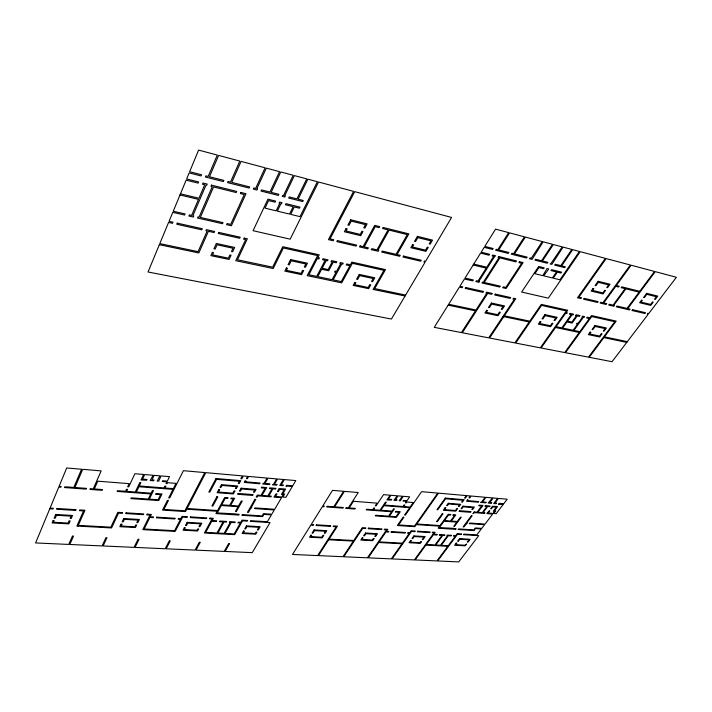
<?xml version="1.0" encoding="UTF-8"?>
<svg xmlns="http://www.w3.org/2000/svg" width="712" height="712" viewBox="0 0 712 712"><rect width="100%" height="100%" fill="white"/><g stroke="black" fill="none" stroke-linecap="round" stroke-linejoin="round"><path stroke-width="1.07" d="M77.937 526.106L84.959 510.246L79.744 509.917L79.424 510.664L83.544 510.922L76.86 526.043L111.57 527.939L118.539 513.112L122.268 513.343L122.606 512.622L117.827 512.32L110.867 527.174L78.258 525.376M639.759 291.306L654.542 271.459L631.117 265.22L616.387 285.494L619.235 286.197L618.621 287.043L615.764 286.34L603.705 302.938L606.775 303.65L606.179 304.478L600.154 303.072L600.75 302.244L602.939 302.751L630.351 265.015L606.161 258.581L578.883 297.127L581.579 297.758L580.974 298.595L577.494 297.785L605.369 258.367L580.236 251.683L548.311 298.15L521.62 292.053L538.699 266.466L544.208 267.837L543.603 268.736L538.948 267.587L534.863 273.702L542.829 275.642L547.03 268.54L548.774 268.976L543.674 275.847L552.396 277.965L556.508 271.94L550.972 270.56L551.577 269.67L561.617 272.162L561.012 273.052L557.336 272.144L553.233 278.17L559.943 279.798L579.408 251.461L572.671 249.663L561.643 265.834L565.319 266.76L564.705 267.659L554.657 265.122L555.262 264.223L560.807 265.62L571.834 249.44L563.058 247.108L551.853 264.41L550.109 263.974L551.213 263.2L562.213 246.877L553.375 244.528L542.402 260.966L547.893 262.354L547.288 263.262L534.943 260.147L535.549 259.23L541.547 260.752L552.512 244.296L543.167 241.813L532.06 259.426L529.461 258.767L530.066 257.851L531.357 258.171L542.295 241.582L525.34 237.069L514.464 253.899L527.165 257.112L526.56 258.038L511.252 254.175L511.857 253.241L513.574 253.677L524.45 236.829L509.561 232.868L498.729 249.921L508.884 252.484L508.279 253.428L495.614 250.232L496.211 249.28L497.822 249.69L508.644 232.619L495.561 229.139L484.792 246.397L493.176 248.515L492.579 249.467L484.196 247.349L481.187 252.173L489.633 254.273L489.037 255.216L480.591 253.125L465.016 278.072L473.4 279.994L472.83 280.911L464.447 278.988L459.934 286.224L462.72 286.847L462.15 287.755L459.365 287.132L448.676 304.255L475.99 309.996L486.803 293.237L485.913 293.033L486.483 292.151L492.339 293.451L491.769 294.341L487.684 293.433L462.293 332.753L488.708 337.862L514.349 299.36L512.916 299.04L513.494 298.177L515.773 298.684L504.354 315.817L529.773 321.157L541.289 304.38L567.722 310.272L566.138 312.524L567.304 312.782L566.716 313.609L565.551 313.351L556.125 326.692L561.839 327.894L571.273 314.615L569.342 314.188L569.929 313.36L573.552 314.161L572.964 314.98L572.065 314.784L567.535 321.148L571.896 322.091L576.426 315.745L575.572 315.558L576.15 314.74L579.995 315.585L579.408 316.404L577.209 315.923L572.092 323.07L566.957 321.966L562.622 328.054L573.124 330.261L577.468 324.227L576.409 323.996L576.996 323.186L578.055 323.417L582.594 317.107L581.989 316.974L582.576 316.155L584.659 316.618L584.071 317.436L583.368 317.276L573.899 330.421L579.835 331.676L589.322 318.593L586.635 317.997L587.222 317.187L589.91 317.783L591.503 315.576L616.174 321.085L604.452 336.838L627.281 341.635M329.06 539.153L353.793 540.506L362.31 527.708L365.932 527.939L365.514 528.562L362.684 528.384L343.78 556.757L367.428 557.816L386.589 529.879L384.168 529.728L384.587 529.114L387.782 529.319L386.411 531.312L388.877 531.463L388.449 532.069L385.993 531.917L379.14 541.894L402.422 543.176L409.356 533.35L407.567 533.244L407.985 532.638L409.783 532.754L411.171 530.787L415.301 531.045L414.873 531.65L411.492 531.437L392.081 558.92L414.384 559.917L434 532.852L432.166 532.736L432.602 532.14L435.157 532.3L433.759 534.231L437.31 534.445L436.883 535.041L433.332 534.819L426.319 544.493L435.014 544.965L442.054 535.353L439.286 535.184L439.713 534.596L444.955 534.917L444.528 535.504L442.766 535.397L435.726 545.009L440.541 545.267L447.599 535.7L446.905 535.655L447.341 535.068L451.559 535.326L451.132 535.913L448.311 535.736L441.244 545.312L448.284 545.695L455.36 536.172L453.491 536.056L453.927 535.477L455.796 535.584L457.211 533.688L461.572 533.964L461.136 534.543L457.478 534.32L437.649 560.958L458.724 561.902L478.722 535.647L463.476 534.694L463.913 534.107L476.8 534.917L481.33 528.963L475.563 528.58L474.076 530.547L458.092 529.497L458.537 528.909L473.827 529.915L475.313 527.948L481.766 528.384L484.578 524.691L469.288 523.614L469.733 523.026L485.023 524.103L492.668 514.028L486.839 513.583L487.293 512.978L489.153 510.798L489.847 510.851L488.192 513.049L493.122 513.432L494.689 511.385L493.238 511.269L496.335 507.193L492.829 506.908L491.369 508.849L490.666 508.786L492.464 506.232L497.554 506.552L494.386 510.727L495.828 510.842L493.817 513.486L496.193 513.672L503.313 504.327L498.391 504.479L498.943 503.313L503.776 503.722L507.211 499.21L498.427 498.436L494.991 502.975L496.62 503.117L496.157 503.722L493.683 503.517L497.724 498.373L493.211 497.973L489.785 502.538L491.805 502.708L491.351 503.313L488.165 503.046L492.508 497.911L485.904 497.332L482.487 501.916L486.269 502.236L485.815 502.85L480.653 502.414L481.775 501.853L485.192 497.27L471.104 496.024L469.689 497.964L468.959 497.902L470.374 495.961L467.099 495.677L465.301 498.142L464.571 498.08L466.369 495.605L438.53 493.158L416.751 523.996L440.052 525.563L448.231 514.304L450.812 514.491L450.367 515.105L448.515 514.963L444.43 520.588L450.545 521.024L454.639 515.426L452.788 515.283L453.233 514.678L455.805 514.865L451.266 521.077L457.3 521.504L460.495 517.161L461.216 517.215L454.514 526.31L453.802 526.257L456.864 522.101L443.994 521.193L439.313 527.637L453.055 528.286L456.169 528.749L455.733 529.345L438.156 528.188L439.615 526.168L416.315 524.602L414.873 526.658L397.358 525.509L403.17 517.117L403.935 517.17L398.551 524.94L414.553 525.999L437.773 493.087L421.602 491.663L405.377 515.087L404.603 515.034L409.685 507.692L383.919 505.698L380.84 510.282L392.027 511.109L393.585 508.822L394.368 508.875L389.366 516.227L396.023 516.698L399.049 512.302L395.267 512.017L395.703 511.385L400.251 511.723L396.37 517.375L375.26 515.889L375.687 515.248L388.592 516.164L391.591 511.75L366.19 509.863L366.618 509.222L372.696 509.676L373.836 507.959L374.637 508.012L373.497 509.73L380.048 510.219L385.495 502.094L386.296 502.156L384.347 505.057L403.019 506.508L404.078 504.968L404.852 505.031L403.793 506.57L410.13 507.06L413.254 502.538L406.917 502.031L406.321 502.903L405.537 502.832L406.579 501.328L403.001 501.034L403.437 500.394L407.015 500.687L409.649 496.851L403.223 496.308L400.384 500.821L399.183 500.723L402.44 496.246L398.044 495.872L395.427 499.744L397.002 499.868L396.557 500.509L393.914 500.296L397.252 495.81L390.915 495.276L388.307 499.157L391.716 499.432L391.28 500.082L386.945 499.931L390.114 495.205L383.528 494.653L376.07 505.867L375.268 505.805L377.031 503.144L353.464 501.284L349.174 507.923L355.306 508.377L354.879 509.027L345.676 508.35L346.094 507.692L348.346 507.861L358.243 492.526L344.43 491.36L334.622 506.837L343.326 507.487L342.908 508.146L326.701 506.944L327.12 506.285L333.786 506.775L343.584 491.289L332.513 490.363L322.776 505.956L324.289 506.072L323.88 506.739L322.358 506.624L311.206 524.495L313.627 524.646L313.227 525.287L310.806 525.136L292.498 554.452L317.623 555.582L336.224 526.729L333.118 526.533L333.528 525.901L337.452 526.15L318.433 555.618L342.997 556.722L353.383 541.12L328.659 539.767M626.702 342.401L603.865 337.622L589.224 357.299L612.044 361.705L648.187 314.286L647.35 314.09L647.956 313.289L648.792 313.494L676.4 277.28L655.289 271.655L627.762 308.563L630.084 309.115L629.479 309.916L616.281 306.836L616.886 306.018L627.023 308.394L639.136 292.134L625.893 288.85L613.806 305.297L614.385 305.43L613.78 306.258L608.707 305.074L609.312 304.247L613.05 305.119L625.136 288.663L621.158 287.675L621.772 286.829L640.497 291.493M502.868 316.6L503.722 316.778M180.474 193.815L198.96 198.239L204.727 184.746L202.448 184.185L202.947 183.011L207.219 184.079L206.72 185.245L206.017 185.067L192.881 215.718L193.771 215.923L193.29 217.044L188.867 216.03L189.347 214.908L191.608 215.425L198.47 199.387L179.985 194.972M473.756 264.081L486.803 267.205L493.674 256.365L492.072 255.964L492.668 255.03L495.677 255.777L494.582 256.587L478.927 281.267L479.559 281.409L478.98 282.317L475.839 281.596L476.417 280.688L478.028 281.053L486.216 268.13L473.177 265.015M49.769 508.804L35.6 542.944L68.744 544.431L72.464 536.011L73.532 536.065L69.803 544.475L102.074 545.926L105.946 537.667L106.978 537.711L103.106 545.971L134.034 547.359L138.048 539.242L139.045 539.287L135.022 547.403L165.175 548.756L169.322 540.782L170.284 540.826L166.136 548.792L195.061 550.091L199.324 542.259L200.259 542.304L195.996 550.136L224.227 551.399L228.677 543.567L229.576 543.612L225.125 551.435L252.244 552.654L270.017 522.59L250.295 521.353L250.677 520.686L267.356 521.736L271.388 514.883L263.93 514.384L262.612 516.654L241.875 515.292L242.267 514.607L262.096 515.915L263.422 513.646L271.788 514.215L274.289 509.961L254.46 508.573L254.852 507.887L274.69 509.285L281.516 497.679L273.951 497.092L274.351 496.406L276.087 493.879L276.995 493.959L275.508 496.495L281.925 496.994L283.323 494.626L281.445 494.475L284.204 489.767L279.656 489.393L278.348 491.636L277.44 491.565L278.988 488.61L285.592 489.028L282.753 493.852L284.631 494.003L282.824 497.065L285.904 497.305L292.294 486.51L287.319 486.091L286.055 486.625L286.42 485.272L292.703 485.807L295.8 480.582L284.337 479.577L281.276 484.836L283.394 485.023L282.984 485.726L279.763 485.451L283.429 479.496L277.538 478.98L274.485 484.267L277.119 484.489L276.71 485.192L272.562 484.845L273.568 484.187L276.621 478.9L267.997 478.135L264.962 483.457L269.901 483.875L269.492 484.587L262.755 484.018L263.164 483.306L264.036 483.377L267.062 478.055L248.622 476.435L247.375 478.678L246.423 478.598L247.669 476.346L243.37 475.972L241.786 478.838L240.834 478.758L242.409 475.883L205.795 472.661L187.123 508.502L217.578 510.557L224.689 497.519L228.071 497.777L227.68 498.48L225.259 498.302L221.699 504.817L229.673 505.378L233.251 498.898L230.848 498.72L231.231 498.017L234.586 498.267L230.617 505.449L238.484 506.001L241.297 500.99L242.231 501.052L236.348 511.554L235.414 511.492L238.102 506.695L221.316 505.511L217.258 512.952L235.067 513.841L239.188 514.402L238.805 515.087L215.932 513.583L217.205 511.252L186.758 509.205L185.52 511.581L162.559 510.077L167.454 500.331L168.468 500.403L163.92 509.427L184.906 510.816L204.789 472.572L183.42 470.685L169.679 497.991L168.673 497.919L172.963 489.375L138.902 486.741L136.357 492.09L151.14 493.185L152.448 490.515L153.481 490.595L149.306 499.148L158.082 499.771L160.618 494.653L155.634 494.288L155.99 493.549L161.998 493.994L158.74 500.572L130.883 498.605L131.23 497.866L148.274 499.076L150.784 493.923L117.16 491.44L117.507 490.684L125.561 491.289L126.505 489.278L127.564 489.358L126.62 491.36L135.307 492.01L139.81 482.513L140.869 482.603L139.258 485.984L163.956 487.907L164.846 486.109L165.869 486.189L164.979 487.987L173.336 488.637L175.98 483.377L167.605 482.7L167.097 483.715L166.074 483.626L166.946 481.864L162.211 481.481L162.585 480.733L167.32 481.116L169.536 476.639L161.028 475.928L158.758 481.205L157.165 481.072L159.986 475.839L154.166 475.349L151.985 479.87L154.059 480.039L153.694 480.787L150.188 480.511L153.116 475.26L144.696 474.557L142.534 479.096L147.055 479.461L146.69 480.226L141.012 479.986L143.637 474.459L134.88 473.729L128.739 486.848L127.67 486.768L129.13 483.653L97.766 481.178L94.322 488.957L102.475 489.562L102.136 490.328L89.89 489.42L90.219 488.654L93.228 488.877L101.175 470.89L82.69 469.333L74.92 487.515L86.535 488.379L86.205 489.144L64.578 487.551L64.899 486.768L73.799 487.435L81.56 469.235L66.706 467.989L59.087 486.341L61.116 486.492L60.796 487.266L58.767 487.115L50.08 508.048L53.302 508.252L52.991 509.009L49.769 508.804M159.346 244.706L148.025 272.002L391.422 319.056L425.073 262.212L423.934 261.945L424.494 260.984L425.642 261.251L451.577 217.436L354.718 191.653L330.048 238.876L333.75 239.739L333.216 240.772L328.419 239.65L353.606 191.359L318.522 182.014L290.158 239.17L253.063 230.697L267.917 199.164L275.642 201.087L275.108 202.19L268.584 200.579L265.024 208.135L276.167 210.841L279.763 203.347L279.06 203.169L279.594 202.066L282.032 202.671L281.498 203.774L280.937 203.641L277.342 211.126L289.526 214.09L293.157 206.667L285.414 204.745L285.948 203.641L299.975 207.13L299.44 208.224L294.314 206.952L290.683 214.365L300.028 216.635L317.365 181.711L307.904 179.193L298.123 199.173L303.259 200.472L302.716 201.576L288.663 198.034L289.205 196.921L296.957 198.879L306.738 178.881L294.403 175.597L284.711 195.782L285.272 195.925L284.738 197.046L282.29 196.423L282.824 195.31L283.527 195.489L293.21 175.277L280.759 171.966L271.156 192.356L278.873 194.305L278.339 195.426L260.993 191.056L261.518 189.917L269.955 192.053L279.549 171.645L266.341 168.13L256.845 188.733L257.459 188.894L256.934 190.033L253.285 189.107L253.81 187.968L255.626 188.431L265.113 167.801L241.074 161.401L231.765 182.388L249.716 186.936L249.191 188.075L227.564 182.619L228.08 181.462L230.51 182.076L239.81 161.063L218.602 155.421L209.47 176.754L223.862 180.394L223.354 181.56L205.376 177.03L205.884 175.846L208.18 176.425L217.302 155.074L198.603 150.099L189.632 171.734L201.567 174.751L201.06 175.935L189.134 172.927L186.633 178.961L198.639 181.943L198.141 183.118L186.144 180.145L173.247 211.215L185.093 213.929L184.613 215.06L172.776 212.354L169.055 221.325L172.98 222.197L172.518 223.319L168.584 222.447L159.8 243.611L198.07 251.648L207.174 231.026L205.928 230.75L206.409 229.656L214.624 231.489L214.134 232.575L208.411 231.302L198.826 252.965L159.346 244.706M57.04 508.493L56.72 509.24L75.775 510.433L76.104 509.685L57.04 508.493M177.261 223.15L176.79 224.271L201.79 229.834L202.27 228.73L177.261 223.15M53.088 520.641L52.127 522.937L68.868 523.863L70.159 520.899L69.064 520.837L68.094 523.071L53.542 522.261L54.201 520.703L53.088 520.641M55.696 514.464L54.13 518.185L55.242 518.247L56.497 515.274L71.102 516.138L70.123 518.398L71.218 518.461L72.517 515.47L55.696 514.464M211.491 185.138L210.983 186.304L212.283 186.624L199.075 217.133L197.989 216.884L197.5 218.005L222.518 223.719L223.007 222.616L200.339 217.427L213.555 186.936L236.215 192.552L236.722 191.412L211.491 185.138M218.709 232.397L218.219 233.483L239.704 238.262L240.202 237.194L218.709 232.397M212.345 252.351L210.859 255.644L229.095 259.453L231.062 255.216L229.878 254.967L228.392 258.162L212.541 254.843L213.547 252.609L212.345 252.351M216.35 243.468L213.938 248.817L215.149 249.075L217.08 244.803L232.993 248.239L231.498 251.47L232.682 251.719L234.666 247.438L216.35 243.468M240.852 192.436L240.336 193.575L244.252 194.545L230.688 224.378L227.092 223.55L226.594 224.654L231.4 225.749L245.996 193.717L240.852 192.436M244.172 238.084L243.673 239.152L245.667 239.588L235.77 260.699L273.203 268.54L283.394 247.981L317.632 255.599L307.201 275.651L341.707 282.869L352.36 263.324L383.946 270.355L373.097 289.446L405.003 295.987L405.546 295.071L374.699 288.591L385.495 269.617L351.853 262.105L350.402 264.775L346.735 263.965L346.201 264.944L349.868 265.754L341.262 281.569L333.163 279.869L341.724 263.956L342.695 264.179L343.228 263.191L340.372 262.559L339.847 263.547L340.665 263.725L336.562 271.37L335.112 271.058L334.587 272.037L336.037 272.349L332.112 279.647L317.757 276.63L321.646 269.252L328.686 270.765L333.296 262.096L336.304 262.764L336.838 261.776L331.578 260.61L331.044 261.607L332.228 261.865L328.143 269.554L322.162 268.264L326.238 260.539L327.476 260.815L328.001 259.818L323.034 258.714L322.509 259.72L325.162 260.307L316.68 276.407L308.866 274.761L317.303 258.572L318.905 258.928L319.421 257.922L317.819 257.566L319.243 254.834L282.771 246.69L272.643 267.16L237.497 259.773L247.349 238.787L244.172 238.084M126.086 512.836L125.739 513.557L143.424 514.669L143.771 513.948L126.086 512.836M121.04 524.166L119.839 526.684L135.449 527.548L136.686 525.011L135.672 524.949L134.773 526.791L121.209 526.034L122.072 524.228L121.04 524.166M123.719 518.532L122.17 521.798L123.203 521.86L124.413 519.315L138.03 520.125L136.82 522.599L137.834 522.661L139.392 519.475L123.719 518.532M147.161 514.162L146.814 514.874L150.001 515.079L142.792 529.639L175.196 531.401L182.637 517.117L187.051 517.393L187.416 516.698L182.023 516.36L180.839 518.63L178.49 518.487L178.133 519.182L180.474 519.324L174.582 530.671L144.144 528.998L149.867 517.446L153.098 517.642L153.454 516.939L150.223 516.743L151.362 514.429L147.161 514.162M156.8 517.143L156.444 517.846L174.858 518.977L175.214 518.283L156.8 517.143M286.384 267.988L284.809 271.112L301.585 274.618L303.659 270.596L302.573 270.364L301.007 273.408L286.429 270.346L287.497 268.228L286.384 267.988M290.63 259.56L288.075 264.633L289.188 264.873L291.235 260.815L305.857 263.974L304.282 267.045L305.377 267.276L307.477 263.209L290.63 259.56M184.328 527.708L183.02 530.191L197.607 531.001L198.692 528.98L197.74 528.927L197.019 530.271L184.346 529.559L185.298 527.761L184.328 527.708M187.158 522.332L185.529 525.42L186.5 525.474L187.763 523.08L200.472 523.836L198.96 526.658L199.912 526.72L201.799 523.204L187.158 522.332M190.656 516.903L190.291 517.597L206.453 518.612L206.827 517.918L190.656 516.903M337.363 240.594L336.829 241.617L356.053 246.103L356.605 245.088L337.363 240.594M346.112 228.516L344.394 231.756L360.744 235.681L362.995 231.516L361.936 231.258L360.236 234.399L346.032 230.973L347.189 228.783L346.112 228.516M350.731 219.785L347.945 225.045L349.031 225.312L351.256 221.112L365.505 224.636L363.796 227.813L364.856 228.08L367.134 223.871L350.731 219.785M216.003 478.535L208.83 492.054L209.809 492.126L216.599 479.354L239.437 481.294L238.271 483.421L239.223 483.501L240.79 480.644L216.003 478.535M218.735 489.678L217.115 492.695L233.358 493.95L235.013 490.933L234.07 490.853L232.797 493.167L218.468 492.054L219.705 489.758L218.735 489.678M221.441 484.658L220.026 487.275L220.996 487.355L222.019 485.459L236.384 486.634L235.378 488.468L236.331 488.548L237.737 485.993L221.441 484.658M216.84 496.798L211.9 505.956L212.861 506.027L217.801 496.878L216.84 496.798M209.995 518.122L209.622 518.808L212.016 518.959L204.371 532.994L234.684 534.65L242.525 520.864L247.269 521.166L247.651 520.49L241.991 520.134L240.745 522.323L238.324 522.172L237.942 522.848L240.362 522.991L234.15 533.938L225.045 533.439L231.213 522.43L234.88 522.661L235.254 521.985L229.771 521.647L229.398 522.323L230.287 522.377L224.12 533.386L217.89 533.048L224.022 521.994L226.3 522.136L226.683 521.451L219.866 521.033L219.492 521.718L223.087 521.932L216.955 532.994L205.679 532.371L211.749 521.237L216.368 521.522L216.742 520.846L212.123 520.561L213.333 518.327L209.995 518.122M360.121 245.916L359.569 246.922L367.828 248.853L368.38 247.847L364.17 246.859L375.215 226.665L379.131 227.635L379.701 226.612L374.726 225.375L363.12 246.619L360.121 245.916M383.19 227.475L382.629 228.507L388.093 229.86L376.968 249.859L371.851 248.657L371.299 249.663L378.232 251.283L378.784 250.286L378.001 250.099L389.126 230.118L407.282 234.622L396.041 254.326L382.21 251.087L381.659 252.075L399.655 256.275L400.215 255.305L397.047 254.558L408.866 233.865L383.19 227.475M354.807 282.442L353.161 285.414L368.638 288.645L370.801 284.818L369.795 284.604L368.157 287.497L354.709 284.675L355.831 282.655L354.807 282.442M359.248 274.423L356.57 279.255L357.602 279.469L359.738 275.615L373.222 278.526L371.575 281.445L372.581 281.658L374.77 277.787L359.248 274.423M238.2 493.443L237.728 494.288L252.653 495.445L253.125 494.609L238.2 493.443M241.11 488.192L239.508 491.075L240.451 491.155L241.662 488.984L254.736 490.034L253.525 492.188L254.451 492.268L256.071 489.402L241.11 488.192M245.088 481.009L244.287 482.451L259.649 483.751L260.049 483.039L245.631 481.819L246.032 481.089L245.088 481.009M261.722 487.177L261.322 487.889L265.131 488.201L261.037 495.365L257.317 495.08L256.213 497.021L257.139 497.092L257.851 495.846L270.916 496.86L271.325 496.166L268.798 495.97L272.918 488.841L275.544 489.055L275.945 488.352L269.75 487.845L269.35 488.548L272.002 488.77L267.89 495.899L261.954 495.436L266.68 487.587L261.722 487.177M254.887 499.343L247.509 512.311L248.435 512.373L250.74 508.315L251.799 507.674L251.131 507.629L255.813 499.415L254.887 499.343M243.486 531.063L242.107 533.466L255.759 534.222L256.979 532.14L256.089 532.087L255.252 533.519L243.388 532.852L244.385 531.116L243.486 531.063M246.459 525.883L244.75 528.865L245.658 528.918L246.984 526.604L258.883 527.307L257.37 529.906L258.26 529.959L260.165 526.702L246.459 525.883M403.553 256.08L402.992 257.059L420.685 261.188L421.255 260.227L403.553 256.08M412.622 244.652L410.851 247.723L425.918 251.345L428.25 247.384L427.271 247.144L425.509 250.143L412.417 246.984L413.619 244.892L412.622 244.652M417.41 236.357L414.526 241.35L415.523 241.599L417.828 237.603L430.965 240.861L429.194 243.878L430.173 244.118L432.522 240.122L417.41 236.357M448.124 305.145L434.267 327.342L461.421 332.584L475.438 310.859L448.124 305.145M316.431 524.824L316.03 525.465L330.368 526.364L330.777 525.723L316.431 524.824M465.746 287.523L465.185 288.422L482.959 292.383L483.528 291.493L465.746 287.523M310.779 535.237L309.542 537.204L322.171 537.898L323.8 535.353L322.981 535.308L321.753 537.231L310.77 536.617L311.607 535.282L310.779 535.237M314.108 529.933L312.105 533.119L312.942 533.172L314.544 530.618L325.553 531.277L324.316 533.208L325.144 533.252L326.781 530.689L314.108 529.933M498.685 256.525L498.089 257.459L499.005 257.682L483.323 282.272L482.549 282.094L481.971 282.993L499.771 287.061L500.349 286.171L484.213 282.477L499.904 257.904L515.933 261.882L516.529 260.957L498.685 256.525M495.258 294.109L494.68 294.99L510.068 298.408L510.646 297.536L495.258 294.109M486.661 310.29L484.917 312.977L498.026 315.719L500.322 312.248L499.468 312.07L497.733 314.686L486.341 312.292L487.533 310.477L486.661 310.29M491.387 303.054L488.539 307.406L489.411 307.593L491.681 304.113L503.099 306.578L501.355 309.213L502.209 309.4L504.523 305.902L491.387 303.054M519.457 261.687L518.861 262.603L521.638 263.298L505.832 287.425L503.259 286.838L502.681 287.728L506.116 288.511L523.106 262.595L519.457 261.687M503.793 316.671L489.553 338.022L514.847 342.917L529.203 321.984L503.793 316.671M368.567 528.108L368.149 528.731L381.579 529.568L382.006 528.954L368.567 528.108M362.283 537.872L360.824 540.043L372.705 540.702L374.2 538.503L373.426 538.459L372.349 540.052L362.016 539.473L363.067 537.916L362.283 537.872M365.541 533.012L363.654 535.824L364.437 535.869L365.915 533.671L376.265 534.294L374.806 536.43L375.58 536.474L377.458 533.724L365.541 533.012M378.731 542.5L368.193 557.843L391.342 558.884L402.004 543.772L378.731 542.5M541.521 305.404L515.657 343.077L540.301 347.839L566.343 310.93L541.521 305.404M391.431 531.615L391.004 532.229L405.066 533.092L405.484 532.487L391.431 531.615M540.132 321.584L538.352 324.156L550.563 326.71L552.895 323.39L552.103 323.221L550.34 325.722L539.732 323.497L540.933 321.753L540.132 321.584M544.929 314.651L542.046 318.825L542.847 318.994L545.161 315.665L555.796 317.961L554.016 320.48L554.817 320.649L557.167 317.303L544.929 314.651M555.556 327.502L541.084 347.99L564.696 352.556L579.257 332.468L555.556 327.502M410.628 540.568L409.097 542.713L420.303 543.336L421.557 541.583L420.828 541.547L419.991 542.713L410.254 542.17L411.367 540.604L410.628 540.568M413.939 535.905L412.034 538.583L412.773 538.628L414.25 536.545L424.005 537.133L422.243 539.58L422.973 539.625L425.162 536.581L413.939 535.905M417.775 531.205L417.348 531.802L429.737 532.585L430.173 531.989L417.775 531.205M584.196 298.373L583.6 299.209L597.591 302.475L598.187 301.648L584.196 298.373M593.06 288.431L591.174 291.075L603.046 293.931L605.512 290.505L604.746 290.318L602.877 292.899L592.562 290.416L593.844 288.618L593.06 288.431M598.151 281.285L595.09 285.583L595.873 285.779L598.329 282.335L608.653 284.898L606.775 287.497L607.55 287.692L610.042 284.239L598.151 281.285M445.285 498.089L436.981 509.721L437.72 509.774L445.578 498.783L462.978 500.26L461.643 502.094L462.373 502.156L464.162 499.699L445.285 498.089M445.169 507.612L443.3 510.21L455.707 511.172L457.611 508.564L456.882 508.502L455.422 510.495L444.484 509.65L445.908 507.674L445.169 507.612M448.284 503.286L446.655 505.538L447.394 505.6L448.569 503.971L459.534 504.861L458.377 506.446L459.107 506.508L460.709 504.301L448.284 503.286M442.25 513.735L436.554 521.638L437.293 521.691L442.989 513.788L442.25 513.735M425.892 545.072L415.105 559.943L436.954 560.923L447.857 546.264L425.892 545.072M591.681 316.564L565.462 352.698L588.495 357.157L614.839 321.717L591.681 316.564M590.141 332.148L588.343 334.613L599.735 336.998L602.094 333.812L601.355 333.652L599.575 336.055L589.669 333.981L590.898 332.308L590.141 332.148M595.01 325.5L592.081 329.505L592.838 329.665L595.179 326.47L605.093 328.606L603.295 331.027L604.043 331.187L606.419 327.974L595.01 325.5M459.587 510.7L459.053 511.43L470.49 512.311L471.024 511.59L459.587 510.7M462.907 506.161L461.082 508.653L461.803 508.715L463.183 506.837L473.195 507.647L471.816 509.507L472.528 509.561L474.361 507.095L462.907 506.161M467.437 499.975L466.529 501.221L478.268 502.209L478.731 501.595L467.704 500.661L468.167 500.038L467.437 499.975M471.46 515.657L463.103 526.889L463.806 526.933L467.383 522.857L466.876 522.822L472.172 515.711L471.46 515.657M474.21 511.964L472.955 513.646L474.468 512.622L484.516 513.397L484.97 512.8L483.03 512.649L487.658 506.481L489.669 506.65L490.132 506.036L485.379 505.645L484.917 506.259L486.955 506.428L482.327 512.596L477.77 512.24L483.021 505.458L479.221 505.137L478.767 505.751L481.686 505.992L477.067 512.186L474.21 511.964M456.187 543.149L454.621 545.241L465.194 545.828L466.565 544.013L464.936 545.214L455.751 544.707L456.882 543.194L456.187 543.149M459.56 538.637L457.62 541.236L458.314 541.271L459.827 539.26L469.03 539.803L467.321 542.072L468.007 542.108L470.151 539.278L459.56 538.637M632.532 309.684L631.936 310.494L644.956 313.529L645.562 312.728L632.532 309.684M641.548 300.188L639.643 302.725L650.715 305.386L653.207 302.111L652.486 301.933L650.608 304.407L640.987 302.093L642.277 300.366L641.548 300.188M646.683 293.344L643.595 297.465L644.324 297.643L646.799 294.35L656.428 296.735L654.533 299.227L655.254 299.405L657.772 296.103L646.683 293.344"/></g></svg>
